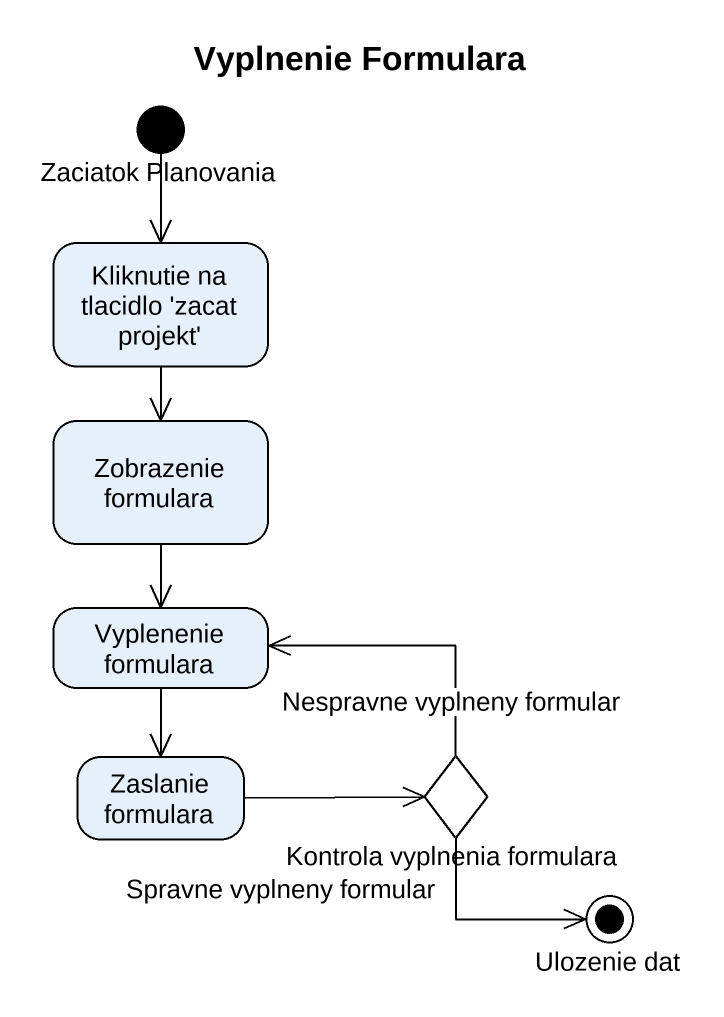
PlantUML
@startuml
title Vyplnenie Formulara
hide empty description
state "Zaciatok Planovania" as Zaciatok_Planovania <<start>>
state "Kliknutie na tlacidlo 'zacat projekt'" as Kliknutie_na_tlacidlo_zacat
state "Zobrazenie formulara" as Zobrazenie_formulara
state "Vyplenenie formulara" as Vyplenenie_formulara
state "Zaslanie formulara" as Zaslanie_formulara
state "Kontrola vyplnenia formulara" as Kontrola_vyplnenia_formulara <<choice>>
state "Ulozenie dat" as Ulozenie_dat <<end>>
Zaciatok_Planovania --> Kliknutie_na_tlacidlo_zacat
Kliknutie_na_tlacidlo_zacat --> Zobrazenie_formulara
Zobrazenie_formulara --> Vyplenenie_formulara
Vyplenenie_formulara --> Zaslanie_formulara
Zaslanie_formulara -right-> Kontrola_vyplnenia_formulara
Kontrola_vyplnenia_formulara -left-> Vyplenenie_formulara : Nespravne vyplneny formular
Kontrola_vyplnenia_formulara --> Ulozenie_dat : Spravne vyplneny formular
@enduml
